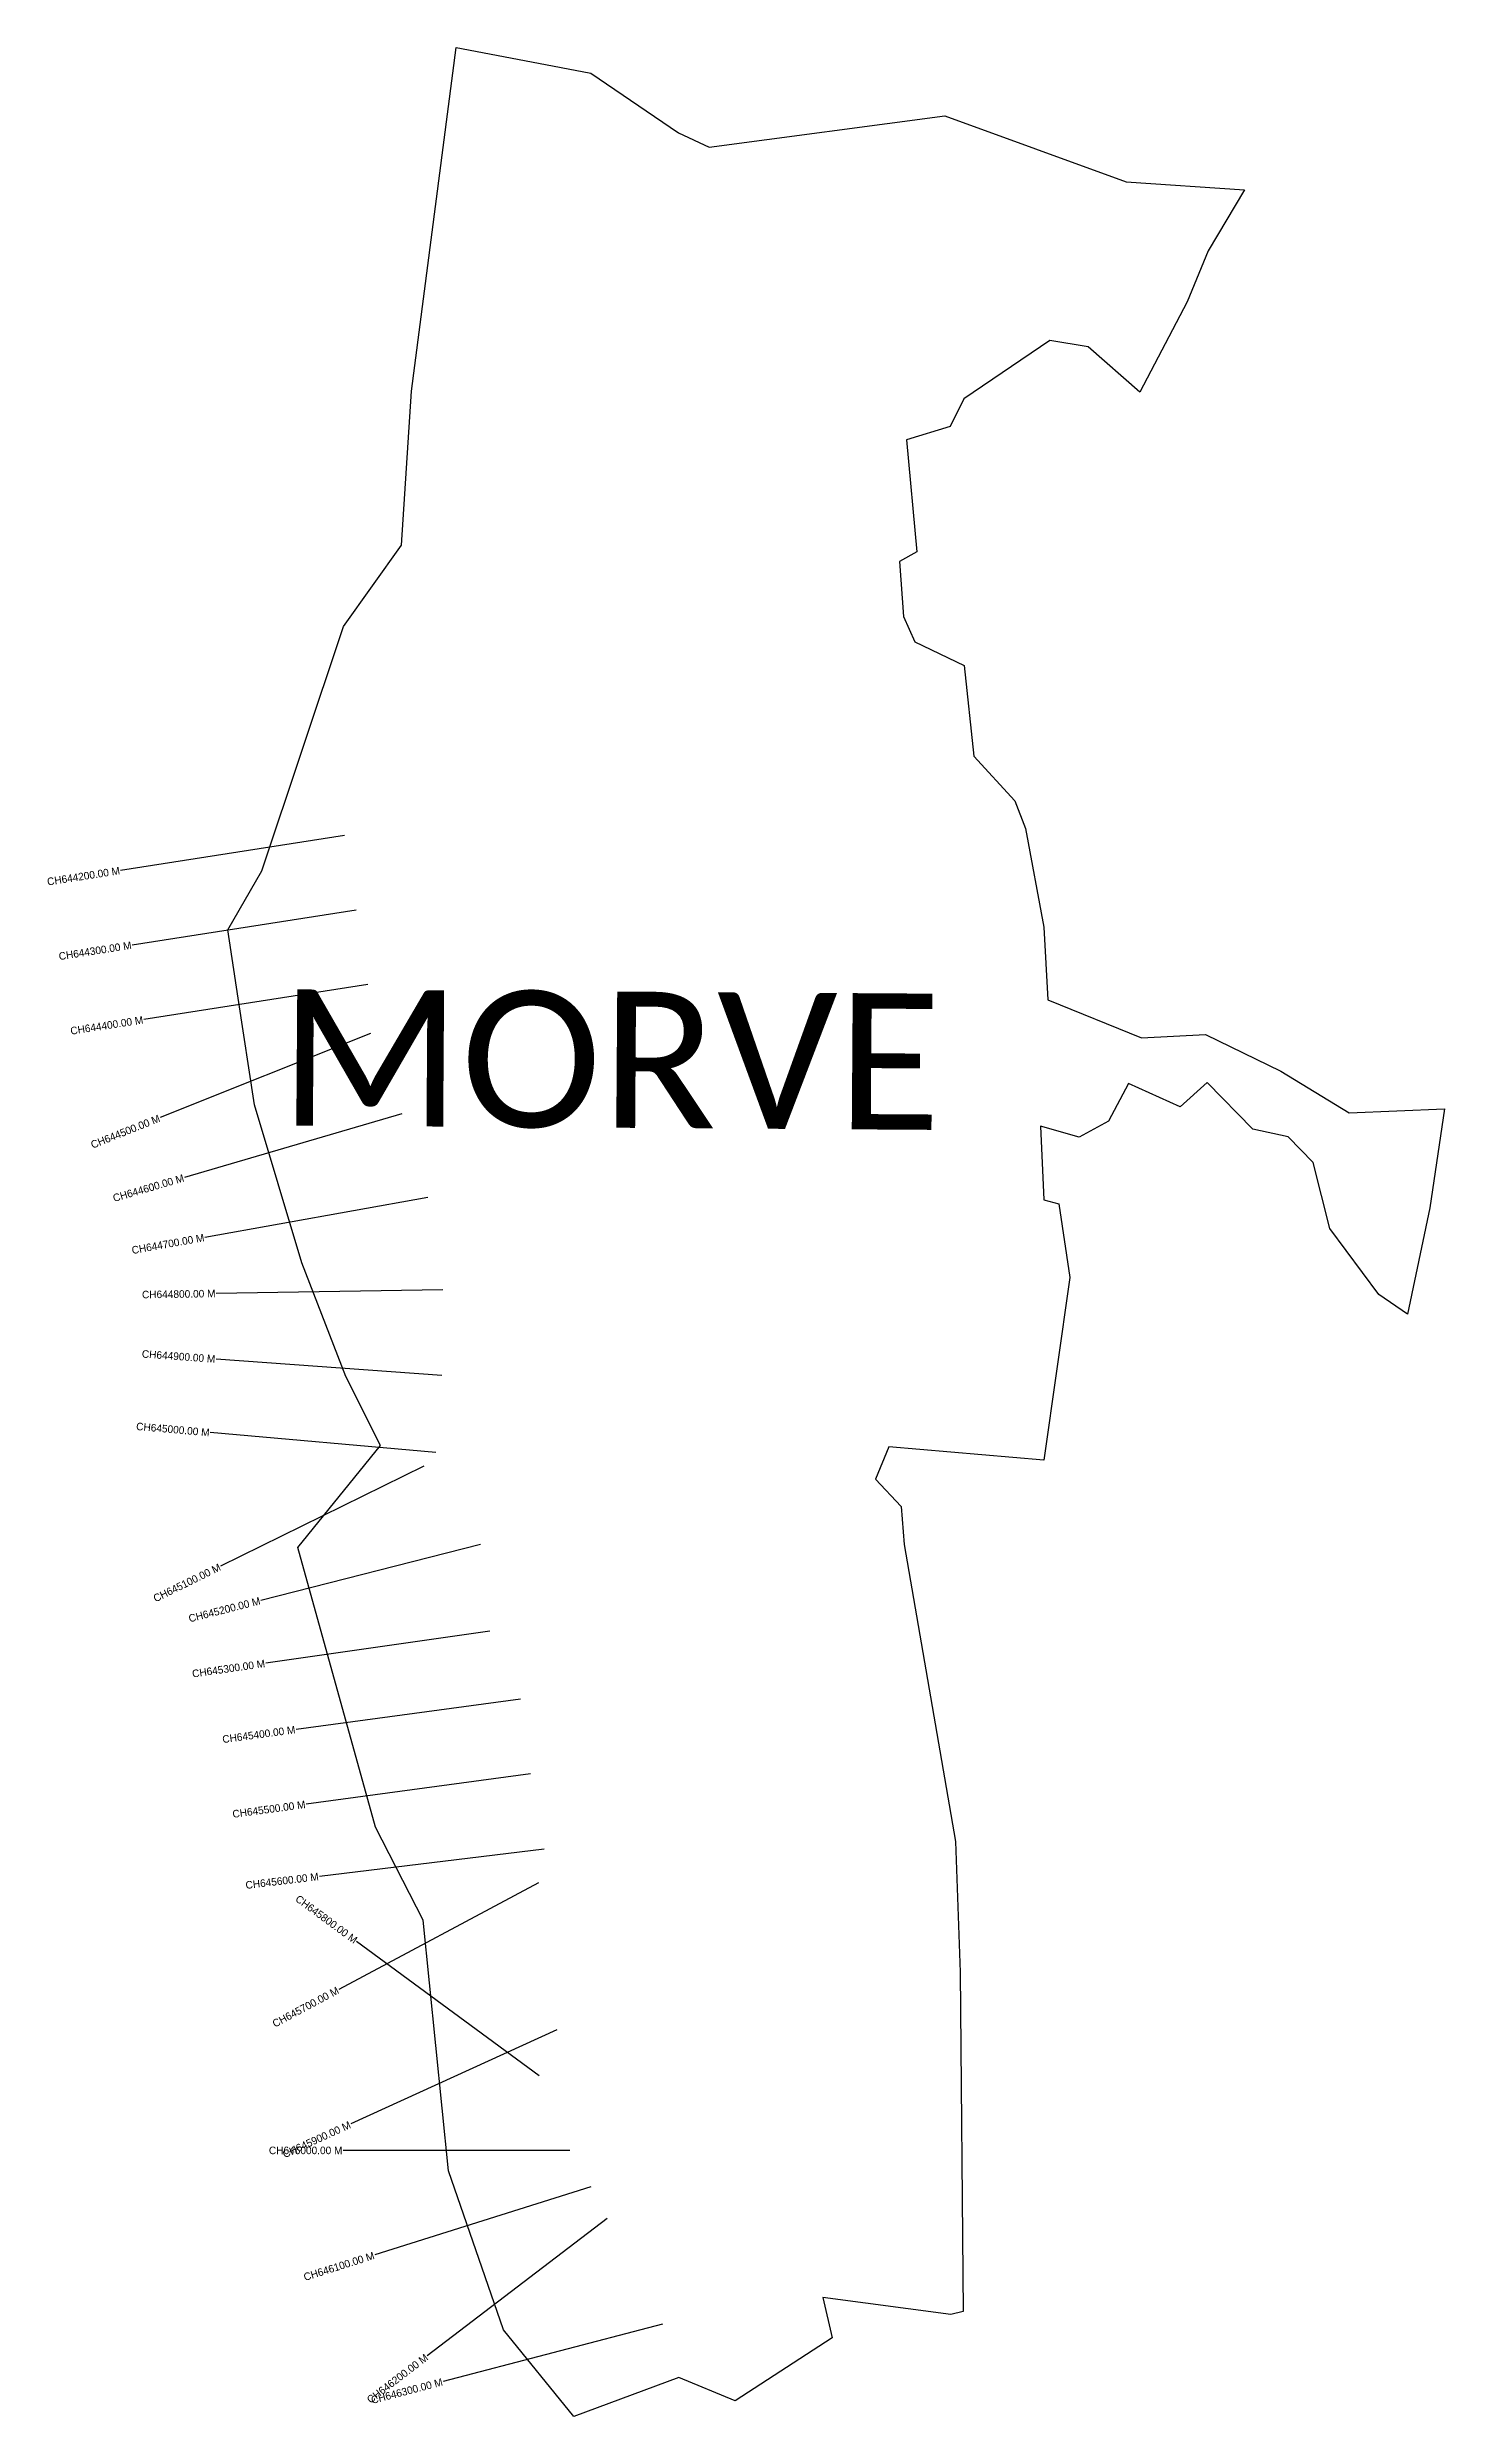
# Model space of a CAD drawing. Header units: metres. Extents: x 329980 to 331830, y 1798006 to 1801143.
import ezdxf
from ezdxf.enums import TextEntityAlignment as Align

# ---------------------------------------------------------------- set-up
doc = ezdxf.new("R2010")
doc.units = ezdxf.units.M
for name, color, linetype in [('CS', 134, 'Continuous'), ('CSMark', 6, 'Continuous'), ('village', 3, 'Continuous'), ('VILLAGE NAME', 250, 'Continuous')]:
    doc.layers.add(name, color=color, linetype=linetype)

msp = doc.modelspace()

# ---------------------------------------------------------------- linework, layer by layer
at = {"layer": 'CS'}
for p, q in [((330373.6, 1800099.5), (330077.2, 1800053.2)), ((330389, 1800000.7), (330092.6, 1799954.4)), ((330404.4, 1799901.9), (330108, 1799855.6)), ((330408.2, 1799837.4), (330129.7, 1799725.9)), ((330449.7, 1799731), (330161.8, 1799646.6)), ((330484.2, 1799620.1), (330188.9, 1799567.3)), ((330503.8, 1799497.6), (330203.9, 1799493)), ((330502.8, 1799384.6), (330203.6, 1799406.1)), ((330494.8, 1799282.6), (330196, 1799308.7)), ((330478.9, 1799264.2), (330209.7, 1799131.9)), ((330553.7, 1799160.4), (330262.9, 1799086.6)), ((330566.3, 1799046), (330269.4, 1799003.3)), ((330606.8, 1798956), (330309.5, 1798915.8)), ((330620.2, 1798856.9), (330322.9, 1798816.7)), ((330638.2, 1798757.1), (330340.4, 1798721.2)), ((330630.7, 1798712.8), (330366, 1798571.5)), ((330631.4, 1798457), (330389.8, 1798634.9)), ((330655, 1798517.8), (330382, 1798393.3)), ((330672, 1798358.3), (330372, 1798358.3)), ((330699.8, 1798310.2), (330413.8, 1798219.8)), ((330721.7, 1798268.3), (330483.3, 1798086.3)), ((330794.6, 1798128), (330504.4, 1798052.2))]:
    msp.add_line(p, q, dxfattribs=at)
at = {"layer": 'village', "color": 3, "true_color": 0x00ff00}
msp.add_polyline3d([(331114, 1800389.5, 0), (331129.1, 1800355.8, 0), (331194.2, 1800324.5, 0), (331207, 1800204.5, 0), (331261.2, 1800145.2, 0), (331275.3, 1800108.9, 0), (331299.6, 1799977.9, 0), (331305, 1799881.8, 0), (331428.9, 1799831.3, 0), (331513.9, 1799835.9, 0), (331613.3, 1799787.3, 0), (331704.1, 1799732.1, 0), (331830.4, 1799737.3, 0), (331810.8, 1799606.3, 0), (331781.4, 1799465.5, 0), (331743.3, 1799491.7, 0), (331678.6, 1799579.1, 0), (331656.2, 1799666.3, 0), (331623.4, 1799700.5, 0), (331576.6, 1799710.7, 0), (331516.1, 1799772.5, 0), (331480, 1799740.3, 0), (331411.9, 1799771.2, 0), (331385.4, 1799721.3, 0), (331346.3, 1799699.8, 0), (331295.1, 1799714.4, 0), (331299.9, 1799616.9, 0), (331319.4, 1799611.6, 0), (331334, 1799514.2, 0), (331299.7, 1799272.1, 0), (331094.5, 1799290, 0), (331076.7, 1799247, 0), (331111, 1799210.8, 0), (331114.6, 1799160.7, 0), (331182.9, 1798767.3, 0), (331188.8, 1798594.2, 0), (331192.7, 1798144.9, 0), (331176.7, 1798141.1, 0), (331007, 1798163.7, 0), (331019.3, 1798110.2, 0), (330890.9, 1798026.7, 0), (330816.3, 1798057.4, 0), (330677.2, 1798005.8, 0), (330584.2, 1798120.5, 0), (330511.5, 1798331.1, 0), (330477.9, 1798663.3, 0), (330414.7, 1798786.2, 0), (330312, 1799156.6, 0), (330421.5, 1799291.5, 0), (330375.5, 1799383.2, 0), (330317.1, 1799533.7, 0), (330254.6, 1799743, 0), (330233.1, 1799884, 0), (330219.4, 1799974.4, 0), (330264.3, 1800052.8, 0), (330372.3, 1800376.1, 0), (330449, 1800484, 0), (330462.6, 1800687.7, 0), (330521.6, 1801143, 0), (330621.4, 1801123.9, 0), (330700, 1801108.8, 0), (330816.1, 1801030, 0), (330856.6, 1801010.9, 0), (331168.7, 1801052.2, 0), (331408.6, 1800965.1, 0), (331565.2, 1800954.3, 0), (331517.2, 1800873.6, 0), (331489.4, 1800805.9, 0), (331426.7, 1800686.4, 0), (331358.2, 1800746.3, 0), (331307.6, 1800755, 0), (331193.6, 1800677.7, 0), (331175.5, 1800641, 0), (331118, 1800623.3, 0), (331131.5, 1800475, 0), (331108.5, 1800462.3, 0)], close=True, dxfattribs=at)

# ---------------------------------------------------------------- texts
at = {"layer": 'CSMark'}
for s, rotation, p in [('CH644200.00 M', 8.8635, (330076.2, 1800053.1)), ('CH644300.00 M', 8.8635, (330091.6, 1799954.3)), ('CH644400.00 M', 8.8635, (330107, 1799855.5)), ('CH644500.00 M', 21.8124, (330128.8, 1799725.5)), ('CH644600.00 M', 16.3346, (330160.8, 1799646.3)), ('CH644700.00 M', 10.1391, (330187.9, 1799567.2)), ('CH644800.00 M', 0.8708, (330202.9, 1799493)), ('CH644900.00 M', 355.8877, (330202.6, 1799406.2)), ('CH645000.00 M', 355.0205, (330195, 1799308.8)), ('CH645100.00 M', 26.1755, (330208.8, 1799131.4)), ('CH645200.00 M', 14.2459, (330261.9, 1799086.3)), ('CH645300.00 M', 8.1666, (330268.4, 1799003.2)), ('CH645400.00 M', 7.6998, (330308.5, 1798915.6)), ('CH645500.00 M', 7.6998, (330321.9, 1798816.6)), ('CH645600.00 M', 6.8708, (330339.4, 1798721.1)), ('CH645800.00 M', 323.6351, (330389, 1798635.5)), ('CH645700.00 M', 28.0878, (330365.2, 1798571.1)), ('CH645900.00 M', 24.5217, (330381.1, 1798392.9)), ('CH646100.00 M', 17.5432, (330412.8, 1798219.5)), ('CH646200.00 M', 37.3625, (330482.5, 1798085.7)), ('CH646300.00 M', 14.624, (330503.4, 1798052))]:
    msp.add_text(s, height=10, rotation=rotation, dxfattribs=at).set_placement(p, align=Align.MIDDLE_RIGHT)
msp.add_text('CH646000.00 M', height=10, dxfattribs=at).set_placement((330371, 1798358.3), align=Align.MIDDLE_RIGHT)
at = {"layer": 'VILLAGE NAME', "insert": (330288.2, 1799895.8), "char_height": 180.345, "attachment_point": 1, "rotation": 359.6139}
msp.add_mtext_dynamic_manual_height_columns('{\\fCalibri|b0|i0|c0|p34;MORVE}', width=1779.605, gutter_width=901.7, heights=[0], dxfattribs=at)

doc.saveas('drawing.dxf')
